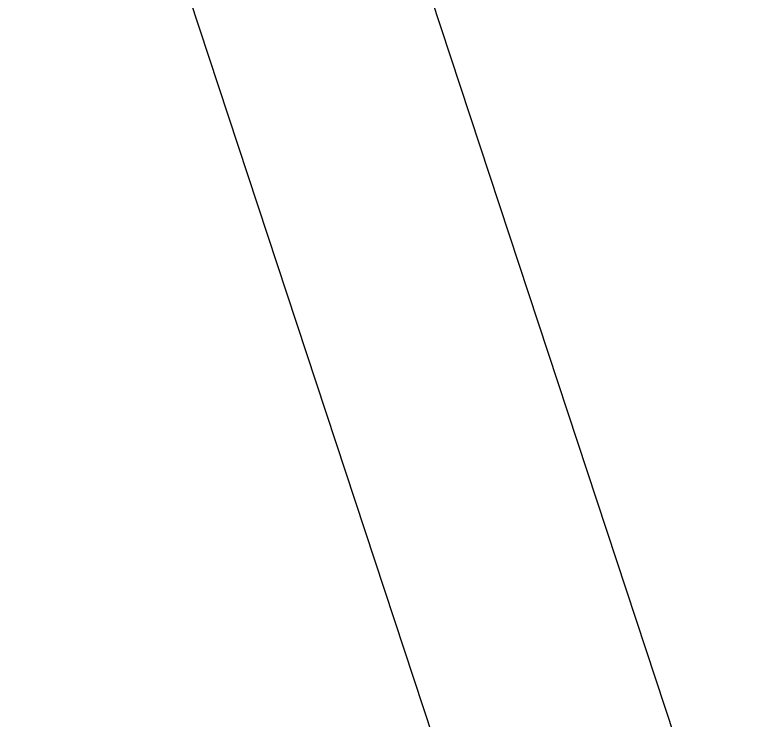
# Model space of a CAD drawing. Header units: millimetres. Extents: x -100 to 224448, y 0 to 22177.
# Drawn here: x 164290.26 to 164338.81, y 17138.82 to 17184.88 of the extents above; entities that cross this region are included whole.
import ezdxf

# ---------------------------------------------------------------- set-up
doc = ezdxf.new("R2010")
doc.units = ezdxf.units.MM
for name, color, linetype in [('Background_0', 7, 'Continuous'), ('Elevation_Gypsum Board', 7, 'Continuous'), ('Viewport border', 7, 'Continuous')]:
    doc.layers.add(name, color=color, linetype=linetype)

# ---------------------------------------------------------------- blocks, each defined once
blk = doc.blocks.new("CC'__section__..%5CMainBuilding.dwg", base_point=(1833.259, -9100))
at = {"layer": 'Elevation_Gypsum Board'}
h = blk.add_hatch(dxfattribs=at)
h.set_pattern_fill('DOTS2', color=256, scale=30, style=0)
h.paths.add_polyline_path([(9941.397, 8440), (9962.764, 8440), (9962.764, 8420), (9941.397, 8420), (9941.4, 7749.987), (11128.501, 7750), (11222.458, 7979.667), (11226.884, 7990.95), (11250.958, 8052.421), (11250.971, 8052.454, -0.08931), (11251.412, 8053.144, -0.175472), (11252.808, 8053.865), (11278.43, 8116.483), (11276.454, 8116.533), (11276.463, 8116.912), (11276.568, 8121.032), (11276.754, 8121.029), (11276.785, 8121.476), (11017.284, 8492.054), (11017.284, 8498.189), (11552.705, 8110.093), (11552.705, 8104.183), (11479.633, 8111.83), (11479.452, 8107.778), (11479.433, 8107.335), (11477.457, 8107.422), (11595.297, 7750), (11862.759, 7750), (11862.764, 8420), (11712.764, 8420), (11712.764, 8440), (13212.764, 8440), (13212.764, 8420), (13062.764, 8420), (13062.764, 8360), (13062.764, 8322.287), (13062.764, 7749.988), (13330.23, 7750), (13448.07, 8107.422), (13446.094, 8107.334), (13446.074, 8107.778), (13445.894, 8111.83), (13372.822, 8104.183), (13372.822, 8110.093), (13545.301, 8121.372), (13545.301, 8280), (13571.872, 8280), (13696.757, 8280), (13783.296, 8280), (13783.296, 8463.087), (13826.483, 8354.614), (13908.243, 8498.189), (13908.243, 8492.054), (13829.325, 8347.474), (13856.189, 8280), (14334.677, 8280, -0.198912), (14344.351, 8268.284, -0.198912), (14348.358, 8240), (14348.358, 8200), (14412.573, 8200, -0.198912), (14420.097, 8197.071, -0.198912), (14423.214, 8190), (14423.214, 8070, -0.198912), (14420.097, 8062.929, -0.198912), (14412.573, 8060), (14423.214, 8060), (14423.214, 7880), (14314.156, 7880), (14314.156, 7750), (15248.83, 7750), (15248.841, 7880), (15248.841, 8280), (15363.841, 8280), (15398.841, 8280), (15398.841, 8577.356), (15965.508, 8577.356), (16052.4, 8577.356), (16052.4, 10445), (9941.4, 10445)])
h = blk.add_hatch(dxfattribs=at)
h.set_pattern_fill('DOTS2', color=256, scale=30, style=0)
h.paths.add_polyline_path([(11367.55, 7982.738), (11484.654, 8037.69), (11461.637, 8107.501, -0.170435), (11459.443, 8107.779), (11459.443, 8112.354), (11459.641, 8112.455), (11459.659, 8112.853), (11296.564, 8120.638), (11296.553, 8120.191), (11296.736, 8120.081), (11296.417, 8115.517, -0.170443), (11294.208, 8115.393), (11263.644, 8040.664)])
at = {"layer": 'Background_0', "extrusion": (0, 1, 0)}
for p, q in [((11461.637, 8107.501), (11579.503, 7750)), ((11595.297, 7750), (11477.428, 8107.512)), ((11595.297, 7750), (11477.457, 8107.422)), ((11595.297, 7750), (11477.457, 8107.422)), ((11595.297, 7750), (11477.457, 8107.422)), ((11595.297, 7750), (11477.457, 8107.422)), ((11595.297, 7750), (11477.457, 8107.422)), ((11595.297, 7750), (11477.457, 8107.422)), ((11595.297, 7750), (11477.457, 8107.422)), ((11595.297, 7750), (11477.457, 8107.422)), ((11595.297, 7750), (11477.457, 8107.422)), ((11595.297, 7750), (11477.457, 8107.422)), ((11595.297, 7750), (11477.457, 8107.422))]:
    blk.add_line(p, q, dxfattribs=at)

msp = doc.modelspace()

# ---------------------------------------------------------------- block references
at = {"layer": 'Viewport border'}
msp.add_blockref("CC'__section__..%5CMainBuilding.dwg", (154666.188, 0), dxfattribs=at)

doc.saveas('drawing.dxf')
